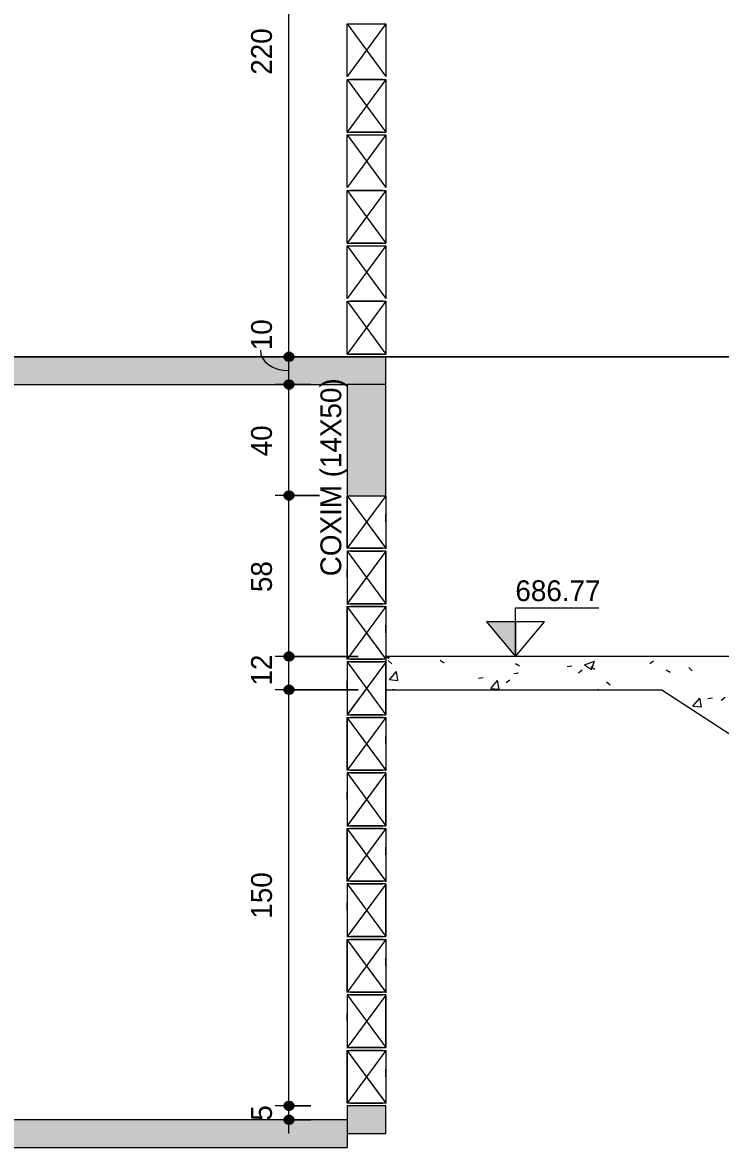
# Model space of a CAD drawing. Header units: centimetres. Extents: x 170 to 15941, y -2277 to 8860.
# Drawn here: x 10105.4 to 10356.9, y 1875 to 2280.5 of the extents above; entities that cross this region are included whole.
import ezdxf

# ---------------------------------------------------------------- set-up
doc = ezdxf.new("R2010")
doc.units = ezdxf.units.CM
for name, color, linetype, lineweight, true_color in [('A-ANNO-DIMS-1', 1, 'Continuous', 9, 0xff0000), ('A-DETL-GENF-2', 9, 'Continuous', 9, 0xc0c0c0), ('A-FLOR-1', 251, 'Continuous', 9, 0x505050), ('ARQ', 9, 'Continuous', 9, 0xc0c0c0), ('GAR-ARQ-EX-1007-COBB2-R03-LIMPA_dwg-1', 9, 'Continuous', 9, 0xc0c0c0)]:
    doc.layers.add(name, color=color, linetype=linetype, lineweight=lineweight, true_color=true_color)
for name, color, linetype, lineweight in [('A-ANNO-DIMS-50', 7, 'Continuous', 9), ('A-DETL-THIN', 7, 'Continuous', 9), ('A-FLOR-2', 7, 'Continuous', 20), ('G-ANNO-DIMS', 7, 'Continuous', 9), ('G-ANNO-TEXT', 7, 'Continuous', 9), ('S-BEAM', 7, 'Continuous', 9), ('S-BEAM-1', 7, 'Continuous', 13), ('S-STRS', 7, 'Continuous', 9)]:
    doc.layers.add(name, color=color, linetype=linetype, lineweight=lineweight)
doc.styles.add('Bahnschrift_7', font='', dxfattribs={"height": 7.5})
doc.styles.get('Bahnschrift_7').set_extended_font_data('Bahnschrift')
doc.dimstyles.new('COTA_LINEAR_1', dxfattribs={"dimscale": 30.48, "dimtxt": 8.33133, "dimasz": 0.393701, "dimexe": 0.164042, "dimexo": 0.328084, "dimgap": 0.131234, "dimtad": 1, "dimdec": 0, "dimzin": 0, "dimdsep": 46, "dimtxsty": 'Bahnschrift_7', "dimblk1": 'DOTSMALL', "dimblk2": 'DOTSMALL', "dimsah": 1, "dimcen": 0.09, "dimdle": 0.164042, "dimazin": 0, "dimtfac": 1, "dimtdec": 4, "dimtix": 1, "dimtmove": 1, "dimatfit": 3, "dimfxl": 1, "dimtvp": 1, "dimtolj": 1, "dimtzin": 0, "dimarcsym": 2})
doc.dimstyles.new('COTA_LINEAR_3', dxfattribs={"dimscale": 30.48, "dimtxt": 8.33133, "dimasz": 0.393701, "dimexe": 0.164042, "dimexo": 0.328084, "dimgap": 0.131234, "dimtad": 1, "dimdec": 0, "dimzin": 0, "dimdsep": 46, "dimtxsty": 'Bahnschrift_7', "dimblk1": 'DOTSMALL', "dimblk2": 'DOTSMALL', "dimsah": 1, "dimcen": 0.09, "dimdle": 0.164042, "dimazin": 0, "dimtfac": 1, "dimtdec": 4, "dimtix": 1, "dimtmove": 0, "dimatfit": 3, "dimfxl": 1, "dimtvp": 1, "dimtolj": 1, "dimtzin": 0, "dimarcsym": 2})

# ---------------------------------------------------------------- blocks, each defined once
blk = doc.blocks.new('LEONE - BLOCO 14X39X1 - LEONE - BLOCO 14X39X19-V18-CORTE A-COB')
at = {"layer": 'S-BEAM-1'}
for p, q in [((1324.37, 2180), (1338.37, 2161)), ((1338.37, 2180), (1324.37, 2161)), ((1324.37, 2161), (1324.37, 2180)), ((1324.37, 2180), (1338.37, 2180)), ((1337.12, 2180), (1325.62, 2180)), ((1338.37, 2180), (1338.37, 2161)), ((1324.37, 2161), (1338.37, 2161))]:
    blk.add_line(p, q, dxfattribs=at)
blk = doc.blocks.new('LEONE - BLOCO 14X39X1 - LEONE - BLOCO 14X39X19-2886981-CORTE A-COB')
at = {"layer": 'S-BEAM-1'}
for p, q in [((1324.37, 2180), (1338.37, 2161)), ((1338.37, 2180), (1324.37, 2161)), ((1324.37, 2161), (1324.37, 2180)), ((1324.37, 2180), (1338.37, 2180)), ((1325.62, 2180), (1337.12, 2180)), ((1338.37, 2180), (1338.37, 2161)), ((1337.12, 2161), (1325.62, 2161))]:
    blk.add_line(p, q, dxfattribs=at)
blk = doc.blocks.new('GAR-ARQ-EX-1007-COBB2-R03-LIMPA_dwg-3083485-CORTE A-COB')
at = {"layer": 'ARQ'}
for p, q in [((-1158.63, 2160), (1306.37, 2160)), ((1306.37, 2160), (-1158.63, 2160)), ((991.37, 2160), (-843.63, 2160)), ((-843.63, 2160), (991.37, 2160)), ((-828.63, 2160), (976.37, 2160)), ((-68.63, 2160), (-453.63, 2160)), ((-83.63, 2160), (-438.63, 2160)), ((-421.13, 2160), (-226.13, 2160)), ((-416.13, 2160), (-421.13, 2160)), ((-416.13, 2160), (-421.13, 2160)), ((-416.13, 2160), (-421.13, 2160)), ((-416.13, 2160), (-421.13, 2160)), ((-416.13, 2160), (-421.13, 2160)), ((-416.13, 2160), (-421.13, 2160)), ((-242.63, 2160), (-419.63, 2160)), ((-419.63, 2160), (-242.63, 2160)), ((-242.63, 2160), (-419.63, 2160)), ((-242.63, 2160), (-419.63, 2160)), ((-416.13, 2160), (-411.13, 2160)), ((-301.13, 2160), (-411.13, 2160)), ((-301.13, 2160), (-411.13, 2160)), ((-301.13, 2160), (-411.13, 2160)), ((-301.13, 2160), (-411.13, 2160)), ((-301.13, 2160), (-411.13, 2160)), ((-301.13, 2160), (-411.13, 2160)), ((-351.63, 2160), (-345.81, 2160)), ((-345.81, 2160), (-351.63, 2160))]:
    blk.add_line(p, q, dxfattribs=at)
blk = doc.blocks.new('LEONE - BLOCO 14X39X1 - LEONE - BLOCO 14X39X19-V19-CORTE A-COB')
at = {"layer": 'S-BEAM-1'}
for p, q in [((-100.63, 2200), (-86.63, 2181)), ((-86.63, 2200), (-100.63, 2181)), ((-100.63, 2181), (-100.63, 2200)), ((-100.63, 2200), (-86.63, 2200)), ((-86.63, 2200), (-86.63, 2181))]:
    blk.add_line(p, q, dxfattribs=at)
blk = doc.blocks.new('LEONE - BLOCO 14x34x19 - LEONE - BLOCO 14x34x19-V52-CORTE A-COB')
at = {"layer": 'S-BEAM-1'}
for p, q in [((-421.63, 1910), (-435.63, 1891)), ((-435.63, 1891), (-435.63, 1910)), ((-435.63, 1910), (-421.63, 1910)), ((-421.63, 1910), (-435.63, 1891)), ((-422.88, 1910), (-434.38, 1910)), ((-421.63, 1910), (-421.63, 1891)), ((-435.63, 1909.9), (-421.63, 1891)), ((-435.63, 1909.9), (-421.63, 1891)), ((-435.63, 1909.9), (-435.63, 1891)), ((-421.63, 1891), (-435.63, 1891)), ((-434.38, 1891), (-422.88, 1891))]:
    blk.add_line(p, q, dxfattribs=at)
blk = doc.blocks.new('LEONE - BLOCO 14x34x19 - LEONE - BLOCO 14x34x19-V53-CORTE A-COB')
at = {"layer": 'S-BEAM-1'}
for p, q in [((-421.63, 1910), (-435.63, 1891)), ((-435.63, 1891), (-435.63, 1910)), ((-435.63, 1910), (-421.63, 1910)), ((-421.63, 1910), (-435.63, 1891)), ((-434.38, 1910), (-422.88, 1910)), ((-421.63, 1910), (-421.63, 1891)), ((-421.63, 1910), (-421.63, 1890.8)), ((-435.63, 1909.9), (-421.63, 1891)), ((-435.63, 1909.9), (-421.75, 1891.16)), ((-435.63, 1891), (-435.63, 1909.9)), ((-435.63, 1900.5), (-435.63, 1903.25)), ((-421.63, 1900.5), (-421.63, 1903.25)), ((-435.63, 1900.5), (-435.63, 1897.75)), ((-421.63, 1900.5), (-421.63, 1897.75)), ((-421.63, 1891), (-435.63, 1891)), ((-422.88, 1891), (-434.38, 1891))]:
    blk.add_line(p, q, dxfattribs=at)
blk = doc.blocks.new('LEONE - BLOCO 14x34x19 - LEONE - BLOCO 14x34x19-V38-CORTE A-COB')
at = {"layer": 'S-BEAM-1'}
for p, q in [((1324.37, 1930), (1338.37, 1911)), ((1324.37, 1930), (1324.37, 1911)), ((1338.37, 1930), (1324.37, 1930)), ((1324.37, 1930), (1338.37, 1911)), ((1324.37, 1930), (1324.37, 1910.8)), ((1338.37, 1929.9), (1324.37, 1911)), ((1338.37, 1929.9), (1324.49, 1911.16)), ((1337.12, 1930), (1325.62, 1930)), ((1338.37, 1911), (1338.37, 1930)), ((1338.37, 1911), (1338.37, 1929.9)), ((1324.37, 1920.5), (1324.37, 1923.25)), ((1338.37, 1920.5), (1338.37, 1923.25)), ((1324.37, 1920.5), (1324.37, 1917.75)), ((1338.37, 1920.5), (1338.37, 1917.75)), ((1324.37, 1911), (1338.37, 1911)), ((1325.62, 1911), (1337.12, 1911))]:
    blk.add_line(p, q, dxfattribs=at)
blk = doc.blocks.new('LEONE - BLOCO 14x34x19 - LEONE - BLOCO 14x34x19-V37-CORTE A-COB')
at = {"layer": 'S-BEAM-1'}
for p, q in [((1324.37, 1930), (1338.37, 1911)), ((1324.37, 1930), (1324.37, 1911)), ((1338.37, 1930), (1324.37, 1930)), ((1324.37, 1930), (1338.37, 1911)), ((1338.37, 1929.9), (1324.37, 1911)), ((1338.37, 1929.9), (1324.37, 1911)), ((1325.62, 1930), (1337.12, 1930)), ((1338.37, 1911), (1338.37, 1930)), ((1338.37, 1929.9), (1338.37, 1911)), ((1324.37, 1911), (1338.37, 1911)), ((1337.12, 1911), (1325.62, 1911))]:
    blk.add_line(p, q, dxfattribs=at)
blk = doc.blocks.new('LEONE - BLOCO 14x34x19 - LEONE - BLOCO 14x34x19-V54-CORTE A-COB')
at = {"layer": 'S-BEAM-1'}
for p, q in [((-435.63, 2050), (-421.63, 2031)), ((-435.63, 2050), (-435.63, 2031)), ((-421.63, 2050), (-435.63, 2050)), ((-435.63, 2050), (-421.63, 2031)), ((-435.63, 2050), (-435.63, 2030.8)), ((-421.63, 2049.9), (-435.63, 2031)), ((-421.63, 2049.9), (-435.51, 2031.16)), ((-422.88, 2050), (-434.38, 2050)), ((-435.63, 2040.5), (-435.63, 2043.25)), ((-435.63, 2040.5), (-435.63, 2037.75)), ((-421.63, 2031), (-421.63, 2040)), ((-421.63, 2040), (-421.63, 2037.75)), ((-421.63, 2031), (-421.63, 2040)), ((-435.63, 2031), (-421.63, 2031)), ((-434.38, 2031), (-422.88, 2031))]:
    blk.add_line(p, q, dxfattribs=at)
blk = doc.blocks.new('LEONE - BLOCO 14x34x19 - LEONE - BLOCO 14x34x19-V55-CORTE A-COB')
at = {"layer": 'S-BEAM-1'}
for p, q in [((-435.63, 2050), (-421.63, 2031)), ((-435.63, 2050), (-435.63, 2031)), ((-421.63, 2050), (-435.63, 2050)), ((-435.63, 2050), (-421.63, 2031)), ((-421.63, 2049.9), (-435.63, 2031)), ((-421.63, 2049.9), (-435.63, 2031)), ((-434.38, 2050), (-422.88, 2050)), ((-421.63, 2031), (-421.63, 2050)), ((-421.63, 2040), (-421.63, 2031)), ((-435.63, 2031), (-421.63, 2031)), ((-422.88, 2031), (-434.38, 2031))]:
    blk.add_line(p, q, dxfattribs=at)
blk = doc.blocks.new('LEONE - BLOCO 14x34x19 - LEONE - BLOCO 14x34x19-V56-CORTE A-COB')
at = {"layer": 'S-BEAM-1'}
for p, q in [((-421.63, 2070), (-435.63, 2051)), ((-435.63, 2051), (-435.63, 2070)), ((-435.63, 2070), (-421.63, 2070)), ((-421.63, 2070), (-435.63, 2051)), ((-435.63, 2069.9), (-421.63, 2051)), ((-435.63, 2069.9), (-421.63, 2051)), ((-435.63, 2069.9), (-435.63, 2051)), ((-422.88, 2070), (-434.38, 2070)), ((-421.63, 2070), (-421.63, 2052)), ((-421.63, 2051), (-435.63, 2051)), ((-434.38, 2051), (-422.88, 2051))]:
    blk.add_line(p, q, dxfattribs=at)
blk = doc.blocks.new('LEONE - BLOCO 14x34x19 - LEONE - BLOCO 14x34x19-V57-CORTE A-COB')
at = {"layer": 'S-BEAM-1'}
for p, q in [((-421.63, 2070), (-435.63, 2051)), ((-435.63, 2051), (-435.63, 2070)), ((-435.63, 2070), (-421.63, 2070)), ((-421.63, 2070), (-435.63, 2051)), ((-435.63, 2069.9), (-421.63, 2051)), ((-435.63, 2069.9), (-421.75, 2051.16)), ((-435.63, 2051), (-435.63, 2069.9)), ((-434.38, 2070), (-422.88, 2070)), ((-421.63, 2070), (-421.63, 2051)), ((-421.63, 2070), (-421.63, 2052)), ((-435.63, 2060.5), (-435.63, 2063.25)), ((-435.63, 2060.5), (-435.63, 2057.75)), ((-421.63, 2060.5), (-421.63, 2063.25)), ((-421.63, 2060.5), (-421.63, 2057.75)), ((-421.63, 2051), (-435.63, 2051)), ((-422.88, 2051), (-434.38, 2051))]:
    blk.add_line(p, q, dxfattribs=at)
blk = doc.blocks.new('LEONE - BLOCO 14x34x19 - LEONE - BLOCO 14x34x19-V58-CORTE A-COB')
at = {"layer": 'S-BEAM-1'}
for p, q in [((-435.63, 2109.9), (-421.63, 2091)), ((-421.7, 2109.9), (-435.63, 2091)), ((-435.63, 2091), (-435.63, 2109.9)), ((-421.7, 2109.9), (-435.63, 2091)), ((-435.63, 2109.9), (-421.63, 2091)), ((-435.63, 2109.9), (-435.63, 2091)), ((-421.63, 2109.9), (-421.63, 2091)), ((-421.63, 2091), (-435.63, 2091)), ((-434.38, 2091), (-422.88, 2091))]:
    blk.add_line(p, q, dxfattribs=at)
blk = doc.blocks.new('LEONE - BLOCO 14x34x19 - LEONE - BLOCO 14x34x19-V59-CORTE A-COB')
at = {"layer": 'S-BEAM-1'}
for p, q in [((-435.63, 2109.9), (-421.63, 2091)), ((-421.7, 2109.9), (-435.63, 2091)), ((-435.63, 2091), (-435.63, 2109.9)), ((-435.63, 2109.9), (-421.75, 2091.16)), ((-421.7, 2109.9), (-435.63, 2091)), ((-435.63, 2091), (-435.63, 2109.9)), ((-421.63, 2109.9), (-421.63, 2091)), ((-421.63, 2109.9), (-421.63, 2090.8)), ((-435.63, 2100.5), (-435.63, 2103.25)), ((-435.63, 2100.5), (-435.63, 2097.75)), ((-421.63, 2100.5), (-421.63, 2103.25)), ((-421.63, 2100.5), (-421.63, 2097.75)), ((-421.63, 2091), (-435.63, 2091)), ((-422.88, 2091), (-434.38, 2091))]:
    blk.add_line(p, q, dxfattribs=at)
blk = doc.blocks.new('DIMBLOCK444-CORTE A-COB')
at = {"layer": 'A-ANNO-DIMS-50', "lineweight": 35, "true_color": 0xff0000}
h = blk.add_hatch(color=1, dxfattribs=at)
edge = h.paths.add_edge_path()
edge.add_arc((10201.43, 1890), 1.5, 0, 360)
h = blk.add_hatch(color=1, dxfattribs=at)
edge = h.paths.add_edge_path()
edge.add_arc((10201.43, 1885), 1.5, 0, 360)
at = {"layer": 'A-ANNO-DIMS-50', "color": 1, "true_color": 0xff0000}
for p, q in [((10209.31, 1890), (10196.43, 1890)), ((10201.43, 1880), (10201.43, 1890)), ((10201.43, 1890), (10209.31, 1890)), ((10209.31, 1885), (10196.43, 1885)), ((10201.43, 1885), (10209.31, 1885))]:
    blk.add_line(p, q, dxfattribs=at)
at = {"layer": 'A-ANNO-DIMS-50', "color": 1, "lineweight": 35, "true_color": 0xff0000}
for centre in [(10201.43, 1890), (10201.43, 1885)]:
    blk.add_circle(centre, 1.5, dxfattribs=at)
at = {"layer": 'A-ANNO-DIMS-50', "color": 0, "insert": (10187.79, 1884.66), "char_height": 7.5, "width": 6.8165, "attachment_point": 1, "rotation": 90, "line_spacing_factor": 1.009858, "style": 'Bahnschrift_7'}
blk.add_mtext('5', dxfattribs=at)
blk = doc.blocks.new('_DotSmall')
at = {"color": 0, "linetype": 'ByBlock', "const_width": 0.5}
blk.add_lwpolyline([(-0.0625, 0, 1), (0.0625, 0, 1)], format="xyb", close=True, dxfattribs=at)
blk = doc.blocks.new('DIMBLOCK445-CORTE A-COB')
at = {"layer": 'A-ANNO-DIMS-50', "lineweight": 35, "true_color": 0xff0000}
h = blk.add_hatch(color=1, dxfattribs=at)
edge = h.paths.add_edge_path()
edge.add_arc((10201.43, 2040), 1.5, 0, 360)
h = blk.add_hatch(color=1, dxfattribs=at)
edge = h.paths.add_edge_path()
edge.add_arc((10201.43, 1890), 1.5, 0, 360)
at = {"layer": 'A-ANNO-DIMS-50', "color": 1, "true_color": 0xff0000}
for p, q in [((10226.37, 2040), (10196.43, 2040)), ((10201.43, 1890), (10201.43, 2040)), ((10201.43, 2040), (10226.37, 2040)), ((10209.31, 1890), (10196.43, 1890)), ((10201.43, 1890), (10209.31, 1890))]:
    blk.add_line(p, q, dxfattribs=at)
at = {"layer": 'A-ANNO-DIMS-50', "color": 1, "lineweight": 35, "true_color": 0xff0000}
for centre in [(10201.43, 2040), (10201.43, 1890)]:
    blk.add_circle(centre, 1.5, dxfattribs=at)
at = {"layer": 'A-ANNO-DIMS-50', "color": 0, "insert": (10187.79, 1957.49), "char_height": 7.5, "width": 18.026, "attachment_point": 1, "rotation": 90, "line_spacing_factor": 1.009858, "style": 'Bahnschrift_7'}
blk.add_mtext('150', dxfattribs=at)
blk = doc.blocks.new('DIMBLOCK446-CORTE A-COB')
at = {"layer": 'A-ANNO-DIMS-50', "lineweight": 35, "true_color": 0xff0000}
h = blk.add_hatch(color=1, dxfattribs=at)
edge = h.paths.add_edge_path()
edge.add_arc((10201.43, 2052), 1.5, 0, 360)
h = blk.add_hatch(color=1, dxfattribs=at)
edge = h.paths.add_edge_path()
edge.add_arc((10201.43, 2040), 1.5, 0, 360)
at = {"layer": 'A-ANNO-DIMS-50', "color": 1, "true_color": 0xff0000}
for p, q in [((10226.37, 2052), (10196.43, 2052)), ((10201.43, 2040), (10201.43, 2052)), ((10201.43, 2052), (10226.37, 2052)), ((10226.37, 2040), (10196.43, 2040)), ((10201.43, 2040), (10226.37, 2040))]:
    blk.add_line(p, q, dxfattribs=at)
at = {"layer": 'A-ANNO-DIMS-50', "color": 1, "lineweight": 35, "true_color": 0xff0000}
for centre in [(10201.43, 2052), (10201.43, 2040)]:
    blk.add_circle(centre, 1.5, dxfattribs=at)
at = {"layer": 'A-ANNO-DIMS-50', "color": 0, "insert": (10187.79, 2041.52), "char_height": 7.5, "width": 10.755, "attachment_point": 1, "rotation": 90, "line_spacing_factor": 1.009858, "style": 'Bahnschrift_7'}
blk.add_mtext('12', dxfattribs=at)
blk = doc.blocks.new('DIMBLOCK447-CORTE A-COB')
at = {"layer": 'A-ANNO-DIMS-50', "lineweight": 35, "true_color": 0xff0000}
h = blk.add_hatch(color=1, dxfattribs=at)
edge = h.paths.add_edge_path()
edge.add_arc((10201.43, 2110), 1.5, 0, 360)
h = blk.add_hatch(color=1, dxfattribs=at)
edge = h.paths.add_edge_path()
edge.add_arc((10201.43, 2052), 1.5, 0, 360)
at = {"layer": 'A-ANNO-DIMS-50', "color": 1, "true_color": 0xff0000}
for p, q in [((10212.37, 2110), (10196.43, 2110)), ((10201.43, 2052), (10201.43, 2110)), ((10201.43, 2110), (10212.37, 2110)), ((10226.37, 2052), (10196.43, 2052)), ((10201.43, 2052), (10226.37, 2052))]:
    blk.add_line(p, q, dxfattribs=at)
at = {"layer": 'A-ANNO-DIMS-50', "color": 1, "lineweight": 35, "true_color": 0xff0000}
for centre in [(10201.43, 2110), (10201.43, 2052)]:
    blk.add_circle(centre, 1.5, dxfattribs=at)
at = {"layer": 'A-ANNO-DIMS-50', "color": 0, "insert": (10187.79, 2075.19), "char_height": 7.5, "width": 13.936, "attachment_point": 1, "rotation": 90, "line_spacing_factor": 1.009858, "style": 'Bahnschrift_7'}
blk.add_mtext('58', dxfattribs=at)
blk = doc.blocks.new('DIMBLOCK448-CORTE A-COB')
at = {"layer": 'A-ANNO-DIMS-50', "lineweight": 35, "true_color": 0xff0000}
h = blk.add_hatch(color=1, dxfattribs=at)
edge = h.paths.add_edge_path()
edge.add_arc((10201.43, 2150), 1.5, 0, 360)
h = blk.add_hatch(color=1, dxfattribs=at)
edge = h.paths.add_edge_path()
edge.add_arc((10201.43, 2110), 1.5, 0, 360)
at = {"layer": 'A-ANNO-DIMS-50', "color": 1, "true_color": 0xff0000}
for p, q in [((10209.31, 2150), (10196.43, 2150)), ((10201.43, 2110), (10201.43, 2150)), ((10201.43, 2150), (10209.31, 2150)), ((10212.37, 2110), (10196.43, 2110)), ((10201.43, 2110), (10212.37, 2110))]:
    blk.add_line(p, q, dxfattribs=at)
at = {"layer": 'A-ANNO-DIMS-50', "color": 1, "lineweight": 35, "true_color": 0xff0000}
for centre in [(10201.43, 2150), (10201.43, 2110)]:
    blk.add_circle(centre, 1.5, dxfattribs=at)
at = {"layer": 'A-ANNO-DIMS-50', "color": 0, "insert": (10187.79, 2124.13), "char_height": 7.5, "width": 14.0875, "attachment_point": 1, "rotation": 90, "line_spacing_factor": 1.009858, "style": 'Bahnschrift_7'}
blk.add_mtext('40', dxfattribs=at)
blk = doc.blocks.new('DIMBLOCK449-CORTE A-COB')
at = {"layer": 'A-ANNO-DIMS-50', "lineweight": 35, "true_color": 0xff0000}
h = blk.add_hatch(color=1, dxfattribs=at)
edge = h.paths.add_edge_path()
edge.add_arc((10201.43, 2160), 1.5, 0, 360)
h = blk.add_hatch(color=1, dxfattribs=at)
edge = h.paths.add_edge_path()
edge.add_arc((10201.43, 2150), 1.5, 0, 360)
at = {"layer": 'A-ANNO-DIMS-50', "color": 1, "true_color": 0xff0000}
for p, q in [((10209.31, 2160), (10196.43, 2160)), ((10201.43, 2150), (10201.43, 2160)), ((10201.43, 2160), (10209.31, 2160)), ((10209.31, 2150), (10196.43, 2150)), ((10201.43, 2150), (10209.31, 2150))]:
    blk.add_line(p, q, dxfattribs=at)
at = {"layer": 'A-ANNO-DIMS-50', "color": 1, "lineweight": 35, "true_color": 0xff0000}
for centre in [(10201.43, 2160), (10201.43, 2150)]:
    blk.add_circle(centre, 1.5, dxfattribs=at)
at = {"layer": 'A-ANNO-DIMS-50', "color": 1, "true_color": 0xff0000}
blk.add_ellipse((10201.43, 2162.36), major_axis=(10.31, 0), ratio=0.713329, start_param=3.141593, end_param=4.712389, dxfattribs=at)
at = {"layer": 'A-ANNO-DIMS-50', "color": 0, "insert": (10187.79, 2162.36), "char_height": 7.5, "width": 11.2094, "attachment_point": 1, "rotation": 90, "line_spacing_factor": 1.009858, "style": 'Bahnschrift_7'}
blk.add_mtext('10', dxfattribs=at)
blk = doc.blocks.new('DIMBLOCK450-CORTE A-COB')
at = {"layer": 'A-ANNO-DIMS-50', "lineweight": 35, "true_color": 0xff0000}
h = blk.add_hatch(color=1, dxfattribs=at)
edge = h.paths.add_edge_path()
edge.add_arc((10201.43, 2380), 1.5, 0, 360)
h = blk.add_hatch(color=1, dxfattribs=at)
edge = h.paths.add_edge_path()
edge.add_arc((10201.43, 2160), 1.5, 0, 360)
at = {"layer": 'A-ANNO-DIMS-50', "color": 1, "true_color": 0xff0000}
for p, q in [((10212.37, 2380), (10196.43, 2380)), ((10201.43, 2160), (10201.43, 2380)), ((10201.43, 2380), (10212.37, 2380)), ((10209.31, 2160), (10196.43, 2160)), ((10201.43, 2160), (10209.31, 2160))]:
    blk.add_line(p, q, dxfattribs=at)
at = {"layer": 'A-ANNO-DIMS-50', "color": 1, "lineweight": 35, "true_color": 0xff0000}
for centre in [(10201.43, 2380), (10201.43, 2160)]:
    blk.add_circle(centre, 1.5, dxfattribs=at)
at = {"layer": 'A-ANNO-DIMS-50', "color": 0, "insert": (10187.79, 2261.67), "char_height": 7.5, "width": 19.9952, "attachment_point": 1, "rotation": 90, "line_spacing_factor": 1.009858, "style": 'Bahnschrift_7'}
blk.add_mtext('220', dxfattribs=at)
blk = doc.blocks.new('Elevações de ponto - Cabeça de nível - corte-3478671-CORTE A-COB')
at = {"layer": 'G-ANNO-DIMS'}
blk.add_hatch(color=256, dxfattribs=at).paths.add_polyline_path([(-374.97, 2672.5), (-374.97, 2660), (-385.36, 2672.5)])
for p, q in [((-374.97, 2677.5), (-344.97, 2677.5)), ((-374.97, 2672.5), (-374.97, 2677.5)), ((-385.36, 2672.5), (-374.97, 2660)), ((-374.97, 2672.5), (-385.36, 2672.5)), ((-385.36, 2672.5), (-374.97, 2660)), ((-374.97, 2672.5), (-374.97, 2660)), ((-374.97, 2660), (-364.58, 2672.5)), ((-364.58, 2672.5), (-374.97, 2672.5)), ((-374.97, 2660), (-374.97, 2672.5))]:
    blk.add_line(p, q, dxfattribs=at)

msp = doc.modelspace()

# ---------------------------------------------------------------- hatches: boundary and pattern name
at = {"layer": 'A-DETL-GENF-2'}
msp.add_hatch(color=256, dxfattribs=at).paths.add_polyline_path([(10236.37, 2109.9), (10236.37, 2150), (10222.37, 2150), (10222.37, 2109.9)])
at = {"layer": 'A-FLOR-1'}
h = msp.add_hatch(color=256, dxfattribs=at)
h.paths.add_polyline_path([(10755.55, 2150), (11996.37, 2150), (11996.37, 2160), (10557.37, 2160), (10557.37, 2150)])
h.paths.add_polyline_path([(9467.37, 2150), (10236.37, 2150), (10236.37, 2160), (9467.37, 2160)])
h = msp.add_hatch(color=256, dxfattribs=at)
h.paths.add_polyline_path([(10557.37, 1880), (10826.37, 1880), (10826.37, 1890), (10557.37, 1890)])
h.paths.add_polyline_path([(11996.37, 1880), (11996.37, 1890), (11652.37, 1890), (11652.37, 1880)])
h.paths.add_polyline_path([(10236.37, 1880), (10236.37, 1890), (10222.37, 1890), (10222.37, 1880)])
h.paths.add_polyline_path([(9467.37, 1880), (9811.37, 1880), (9811.37, 1890), (9467.37, 1890), (9467.37, 1885)])
h = msp.add_hatch(color=256, dxfattribs=at)
h.paths.add_polyline_path([(11652.37, 1875), (11652.37, 1885), (10826.37, 1885), (10826.37, 1875)])
h.paths.add_polyline_path([(10222.37, 1875), (10222.37, 1885), (9811.37, 1885), (9811.37, 1875)])
at = {"layer": 'S-STRS'}
h = msp.add_hatch(dxfattribs=at)
h.set_pattern_fill('FP_4', color=256, style=0, pattern_type=2)
h.set_pattern_definition([(50, (10742.963, 1247.5), (36.4365, -3.1877), [3.81, -41.91]), (355, (10742.963, 1247.5), (-7.0485, 38.2117), [3.048, -33.528]), (100.451, (10746, 1247.234), (29.3886, 35.023), [3.238, -35.618]), (46.184, (10742.963, 1257.66), (54.216, -8.4084), [5.715, -62.865]), (96.636, (10747.48, 1256.96), (47.4805, 49.4854), [4.857, -53.427]), (351.184, (10742.963, 1257.66), (47.481, 49.4846), [4.572, -50.292]), (21, (10748.043, 1255.12), (30.3226, -20.4528), [3.81, -41.91]), (326, (10748.043, 1255.12), (12.3607, 36.8379), [3.048, -33.528]), (71.451, (10750.57, 1253.416), (42.6833, 16.3839), [3.238, -35.618]), (37.5, (10742.963, 1247.5), (0.61807, 16.91082), [1.676, -31.445, 1.676, -32.36, -33.655]), (37.5, (10742.963, 1247.5), (0.61807, 16.91082), [-67.158, 1.676, -31.979]), (7.5, (10742.963, 1247.5), (13.36414, 20.03578), [1.676, -17.729, 1.676, -30.683, -12.827]), (7.5, (10742.963, 1247.5), (13.36414, 20.03578), [-51.765, 1.676, -11.151]), (327.5, (10731.634, 1247.5), (27.11816, -1.14606), [1.676, -11.024, 1.676, -37.948, -52.578]), (327.5, (10731.634, 1247.5), (27.11816, -1.14606), [-52.324, 1.676, -50.902]), (317.5, (10726.554, 1247.5), (29.6258, 5.08507), [1.676, -14.834, 1.676, -24.638, -37.338]), (317.5, (10726.554, 1247.5), (29.6258, 5.08507), [-42.824, 1.676, -35.662])])
h.paths.add_polyline_path([(10366.87, 2019.66), (10366.87, 2052), (10236.37, 2052), (10236.37, 2040), (10335.79, 2040)])

# ---------------------------------------------------------------- linework, layer by layer
at = {"layer": 'A-DETL-THIN'}
for p, q in [((10236.37, 2150), (10222.37, 2150)), ((10222.37, 2150), (10222.37, 2109.9)), ((10236.37, 2109.9), (10236.37, 2150)), ((10222.37, 2109.9), (10236.37, 2109.9))]:
    msp.add_line(p, q, dxfattribs=at)
at = {"layer": 'A-FLOR-2'}
for p, q in [((10236.37, 2160), (9467.37, 2160)), ((10236.37, 2150), (10236.37, 2160)), ((9467.37, 2150), (10222.37, 2150)), ((10236.37, 1890), (10222.37, 1890)), ((10222.37, 1890), (10222.37, 1875)), ((10236.37, 1880), (10236.37, 1890)), ((10222.37, 1885), (9811.37, 1885)), ((10222.37, 1880), (10236.37, 1880)), ((9811.37, 1875), (10222.37, 1875))]:
    msp.add_line(p, q, dxfattribs=at)
at = {"layer": 'S-STRS'}
for p, q in [((10366.87, 2052), (10236.37, 2052)), ((10236.37, 2052), (10236.37, 2040)), ((10236.37, 2040), (10335.79, 2040)), ((10335.79, 2040), (10366.87, 2019.66))]:
    msp.add_line(p, q, dxfattribs=at)

# ---------------------------------------------------------------- block references
at = {"layer": 'G-ANNO-DIMS'}
msp.add_blockref('Elevações de ponto - Cabeça de nível - corte-3478671-CORTE A-COB', (10658, -608), dxfattribs=at)
at = {"layer": 'GAR-ARQ-EX-1007-COBB2-R03-LIMPA_dwg-1'}
msp.add_blockref('GAR-ARQ-EX-1007-COBB2-R03-LIMPA_dwg-3083485-CORTE A-COB', (10658, 0), dxfattribs=at)
at = {"layer": 'S-BEAM'}
for name, p in [('LEONE - BLOCO 14X39X1 - LEONE - BLOCO 14X39X19-V18-CORTE A-COB', (8898, 80)), ('LEONE - BLOCO 14X39X1 - LEONE - BLOCO 14X39X19-V18-CORTE A-COB', (8898, 40)), ('LEONE - BLOCO 14X39X1 - LEONE - BLOCO 14X39X19-V18-CORTE A-COB', (8898, 0)), ('LEONE - BLOCO 14x34x19 - LEONE - BLOCO 14x34x19-V58-CORTE A-COB', (10658, 0)), ('LEONE - BLOCO 14x34x19 - LEONE - BLOCO 14x34x19-V38-CORTE A-COB', (8898, 160)), ('LEONE - BLOCO 14x34x19 - LEONE - BLOCO 14x34x19-V56-CORTE A-COB', (10658, 0)), ('LEONE - BLOCO 14x34x19 - LEONE - BLOCO 14x34x19-V54-CORTE A-COB', (10658, 0)), ('LEONE - BLOCO 14x34x19 - LEONE - BLOCO 14x34x19-V52-CORTE A-COB', (10658, 120)), ('LEONE - BLOCO 14x34x19 - LEONE - BLOCO 14x34x19-V38-CORTE A-COB', (8898, 80)), ('LEONE - BLOCO 14x34x19 - LEONE - BLOCO 14x34x19-V52-CORTE A-COB', (10658, 80)), ('LEONE - BLOCO 14x34x19 - LEONE - BLOCO 14x34x19-V38-CORTE A-COB', (8898, 40)), ('LEONE - BLOCO 14x34x19 - LEONE - BLOCO 14x34x19-V52-CORTE A-COB', (10658, 40)), ('LEONE - BLOCO 14x34x19 - LEONE - BLOCO 14x34x19-V38-CORTE A-COB', (8898, 0)), ('LEONE - BLOCO 14x34x19 - LEONE - BLOCO 14x34x19-V52-CORTE A-COB', (10658, 0))]:
    msp.add_blockref(name, p, dxfattribs=at)
at = {"layer": 'S-BEAM-1'}
for name, p in [('LEONE - BLOCO 14X39X1 - LEONE - BLOCO 14X39X19-V19-CORTE A-COB', (10323, 80)), ('LEONE - BLOCO 14X39X1 - LEONE - BLOCO 14X39X19-2886981-CORTE A-COB', (8898, 80)), ('LEONE - BLOCO 14X39X1 - LEONE - BLOCO 14X39X19-V19-CORTE A-COB', (10323, 40)), ('LEONE - BLOCO 14X39X1 - LEONE - BLOCO 14X39X19-2886981-CORTE A-COB', (8898, 40)), ('LEONE - BLOCO 14X39X1 - LEONE - BLOCO 14X39X19-V19-CORTE A-COB', (10323, 0)), ('LEONE - BLOCO 14X39X1 - LEONE - BLOCO 14X39X19-2886981-CORTE A-COB', (8898, 0)), ('LEONE - BLOCO 14x34x19 - LEONE - BLOCO 14x34x19-V59-CORTE A-COB', (10658, 0)), ('LEONE - BLOCO 14x34x19 - LEONE - BLOCO 14x34x19-V37-CORTE A-COB', (8898, 160)), ('LEONE - BLOCO 14x34x19 - LEONE - BLOCO 14x34x19-V57-CORTE A-COB', (10658, 0)), ('LEONE - BLOCO 14x34x19 - LEONE - BLOCO 14x34x19-V55-CORTE A-COB', (10658, 0)), ('LEONE - BLOCO 14x34x19 - LEONE - BLOCO 14x34x19-V53-CORTE A-COB', (10658, 120)), ('LEONE - BLOCO 14x34x19 - LEONE - BLOCO 14x34x19-V37-CORTE A-COB', (8898, 80)), ('LEONE - BLOCO 14x34x19 - LEONE - BLOCO 14x34x19-V53-CORTE A-COB', (10658, 80)), ('LEONE - BLOCO 14x34x19 - LEONE - BLOCO 14x34x19-V37-CORTE A-COB', (8898, 40)), ('LEONE - BLOCO 14x34x19 - LEONE - BLOCO 14x34x19-V53-CORTE A-COB', (10658, 40)), ('LEONE - BLOCO 14x34x19 - LEONE - BLOCO 14x34x19-V37-CORTE A-COB', (8898, 0)), ('LEONE - BLOCO 14x34x19 - LEONE - BLOCO 14x34x19-V53-CORTE A-COB', (10658, 0))]:
    msp.add_blockref(name, p, dxfattribs=at)

# ---------------------------------------------------------------- texts
at = {"layer": 'G-ANNO-DIMS', "insert": (10287.02, 2078.56), "char_height": 7.5, "width": 29.5919, "attachment_point": 1, "line_spacing_factor": 1.009858, "style": 'Bahnschrift_7'}
msp.add_mtext('20.52', dxfattribs=at)
at = {"layer": 'G-ANNO-TEXT', "insert": (10212.76, 2080.91), "char_height": 7.5, "width": 82.5738, "attachment_point": 1, "rotation": 90, "style": 'Bahnschrift_7'}
msp.add_mtext('COXIM (14X50)', dxfattribs=at)

# ---------------------------------------------------------------- dimensions: what is measured, and where the dimension line sits
at = {"layer": 'A-ANNO-DIMS-1'}
for base, p1, p2, override, picture, middle in [((10201.43, 2380), (10199.31, 2160), (10222.37, 2380), {"dimpost": '<>', "dimfxl": 221.205469}, 'DIMBLOCK450-CORTE A-COB', (10193.6, 2270)), ((10201.43, 2150), (10222.37, 2110), (10199.31, 2150), {"dimpost": '<>', "dimfxl": 46.172065}, 'DIMBLOCK448-CORTE A-COB', (10193.6, 2130)), ((10201.43, 2110), (10236.37, 2052), (10222.37, 2110), {"dimpost": '<>', "dimfxl": 59.665736}, 'DIMBLOCK447-CORTE A-COB', (10193.6, 2081)), ((10201.43, 2052), (10236.37, 2040), (10236.37, 2052), {"dimpost": '<>', "dimfxl": 12}, 'DIMBLOCK446-CORTE A-COB', (10193.64, 2046)), ((10201.43, 2040), (10199.31, 1890), (10236.37, 2040), {"dimpost": '<>', "dimfxl": 154.510834}, 'DIMBLOCK445-CORTE A-COB', (10193.6, 1965)), ((10201.43, 1890), (10199.31, 1885), (10199.31, 1890), {"dimpost": '<>', "dimfxl": 5}, 'DIMBLOCK444-CORTE A-COB', (10193.64, 1887.5))]:
    dim = msp.add_linear_dim(base=base, p1=p1, p2=p2, angle=90, dimstyle='COTA_LINEAR_3', override=override, dxfattribs=at)
    dim.commit()
    dim.dimension.update_dxf_attribs({"geometry": picture, "text_midpoint": middle})
dim = msp.add_linear_dim(base=(10201.43, 2160), p1=(10199.31, 2150), p2=(10199.31, 2160), angle=90, dimstyle='COTA_LINEAR_1', override={"dimpost": '<>', "dimfxl": 10}, dxfattribs=at)
dim.commit()
dim.dimension.update_dxf_attribs({"geometry": 'DIMBLOCK449-CORTE A-COB', "text_midpoint": (10192.79, 2167.96), "dimtype": 160, "text_rotation": 90})

# ---------------------------------------------------------------- next in the draw order: texts
at = {"layer": 'G-ANNO-TEXT', "insert": (10282.99, 2079.44), "char_height": 7.5, "width": 35.6751, "attachment_point": 1, "style": 'Bahnschrift_7', "bg_fill": 3, "box_fill_scale": 1.25, "bg_fill_color": 9, "bg_fill_true_color": 13158600, "bg_fill_transparency": 0}
msp.add_mtext('686.77', dxfattribs=at)

doc.saveas('drawing.dxf')
